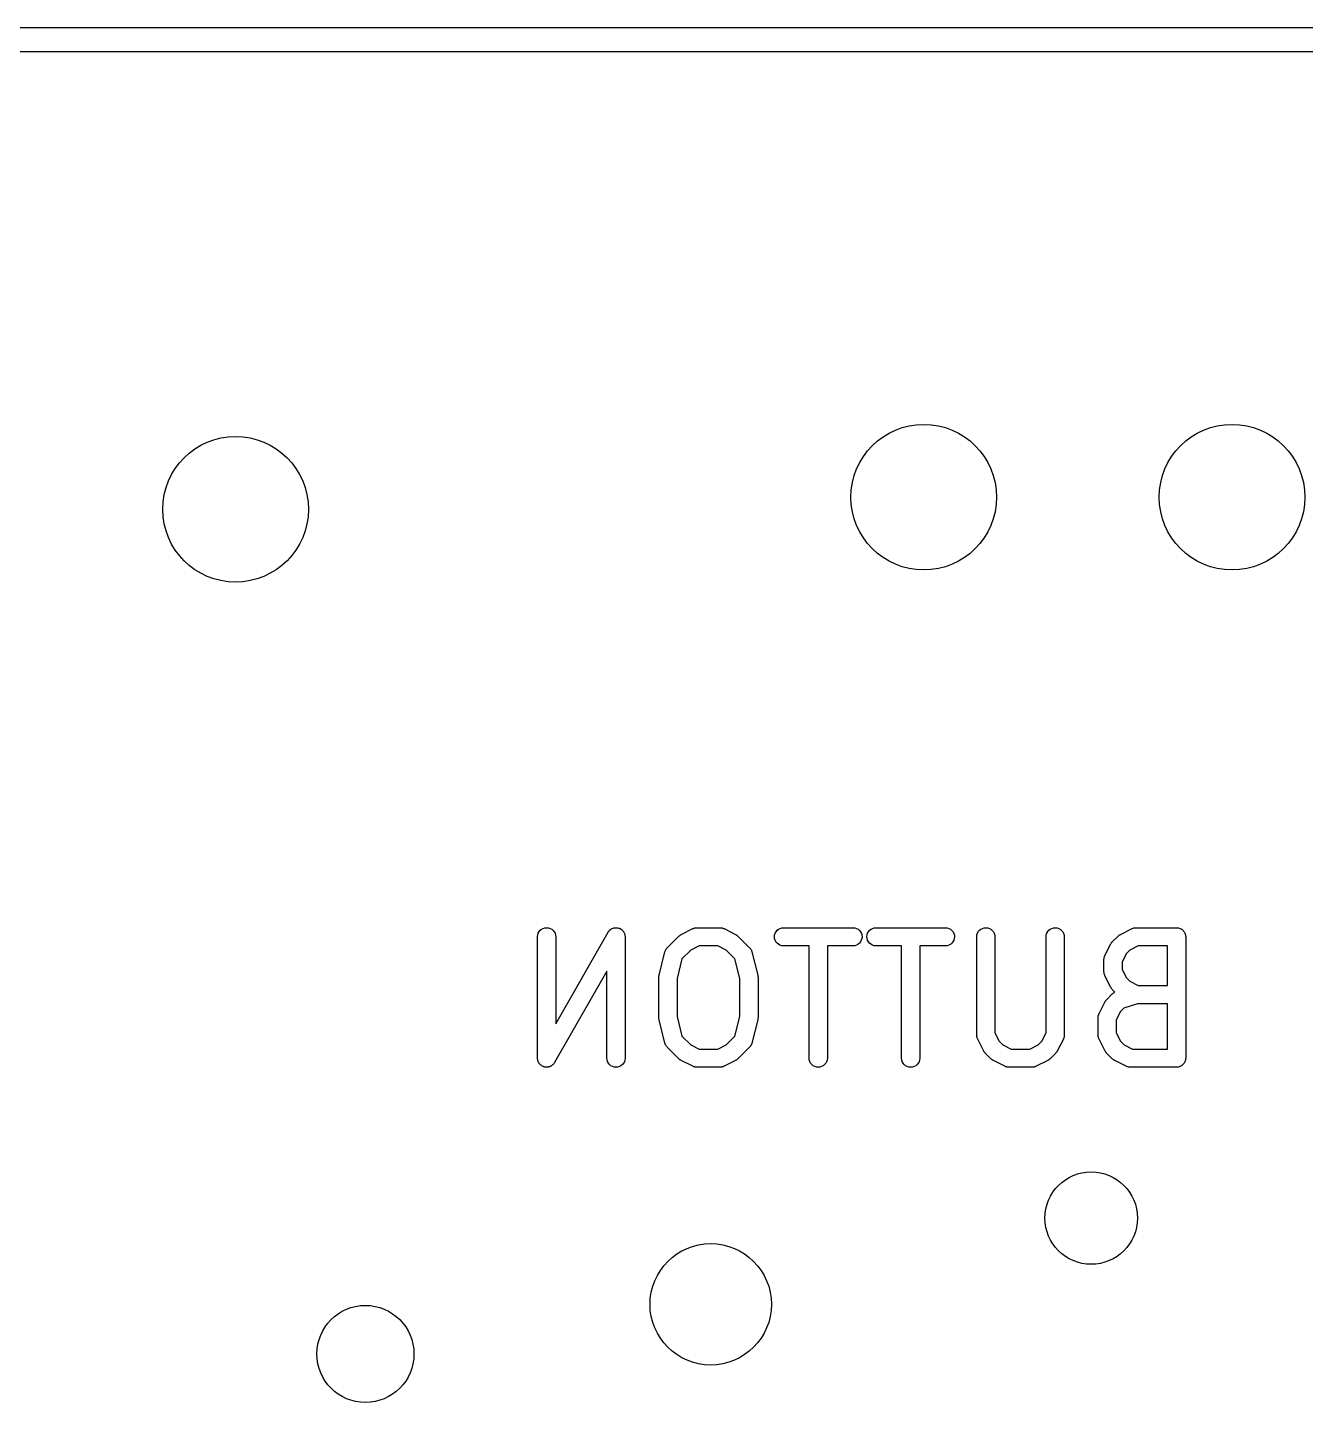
# Model space of a CAD drawing. Extents: x 0.6 to 7.02, y -7.61 to -0.88.
# Drawn here: x 2.7033 to 3.1178, y -1.5042 to -1.0581 of the extents above; entities that cross this region are included whole.
import ezdxf

# ---------------------------------------------------------------- set-up
doc = ezdxf.new("R2010")
doc.units = 0
doc.header["$MEASUREMENT"] = 0
doc.layers.add('BLACK', color=7, linetype='CONTINUOUS')

msp = doc.modelspace()

# ---------------------------------------------------------------- linework, layer by layer
at = {"layer": 'BLACK', "linetype": 'CONTINUOUS'}
for p, q in [((2.21234, -1.05815), (3.22922, -1.05815)), ((3.22547, -1.06602), (2.21054, -1.06602)), ((2.86893, -1.35196), (2.86921, -1.35146)), ((2.86921, -1.35146), (2.86958, -1.35102)), ((2.86958, -1.35102), (2.87003, -1.35065)), ((2.87003, -1.35065), (2.87054, -1.35039)), ((2.87054, -1.35039), (2.87109, -1.35022)), ((2.87109, -1.35022), (2.87167, -1.35017)), ((2.87167, -1.35017), (2.87224, -1.35023)), ((2.87224, -1.35023), (2.87279, -1.3504)), ((2.87279, -1.3504), (2.8733, -1.35068)), ((2.8733, -1.35068), (2.87374, -1.35104)), ((2.87374, -1.35104), (2.87411, -1.35149)), ((2.87411, -1.35149), (2.87438, -1.352)), ((2.8916, -1.35162), (2.89166, -1.35154)), ((2.89166, -1.35154), (2.89171, -1.35146)), ((2.89171, -1.35146), (2.89183, -1.35131)), ((2.89183, -1.35131), (2.89194, -1.35116)), ((2.89194, -1.35116), (2.89202, -1.35109)), ((2.89202, -1.35109), (2.89208, -1.35102)), ((2.89208, -1.35102), (2.89223, -1.3509)), ((2.89223, -1.3509), (2.89237, -1.35077)), ((2.89237, -1.35077), (2.89245, -1.35072)), ((2.89245, -1.35072), (2.89253, -1.35065)), ((2.89253, -1.35065), (2.8927, -1.35057)), ((2.8927, -1.35057), (2.89286, -1.35047)), ((2.89286, -1.35047), (2.89295, -1.35043)), ((2.89295, -1.35043), (2.89304, -1.35039)), ((2.89304, -1.35039), (2.89322, -1.35033)), ((2.89322, -1.35033), (2.8934, -1.35027)), ((2.8934, -1.35027), (2.8935, -1.35025)), ((2.8935, -1.35025), (2.89359, -1.35022)), ((2.89359, -1.35022), (2.89378, -1.35021)), ((2.89378, -1.35021), (2.89397, -1.35018)), ((2.89397, -1.35018), (2.89407, -1.35018)), ((2.89407, -1.35018), (2.89417, -1.35017)), ((2.89417, -1.35017), (2.89435, -1.35019)), ((2.89435, -1.35019), (2.89454, -1.3502)), ((2.89454, -1.3502), (2.89464, -1.35022)), ((2.89464, -1.35022), (2.89474, -1.35023)), ((2.89474, -1.35023), (2.89492, -1.35029)), ((2.89492, -1.35029), (2.8951, -1.35033)), ((2.8951, -1.35033), (2.89519, -1.35037)), ((2.89519, -1.35037), (2.89529, -1.3504)), ((2.89529, -1.3504), (2.89546, -1.35049)), ((2.89546, -1.35049), (2.89563, -1.35057)), ((2.89563, -1.35057), (2.89571, -1.35063)), ((2.89571, -1.35063), (2.8958, -1.35068)), ((2.8958, -1.35068), (2.89594, -1.3508)), ((2.89594, -1.3508), (2.8961, -1.35091)), ((2.8961, -1.35091), (2.89616, -1.35098)), ((2.89616, -1.35098), (2.89624, -1.35104)), ((2.89624, -1.35104), (2.89636, -1.35119)), ((2.89636, -1.35119), (2.89649, -1.35133)), ((2.89649, -1.35133), (2.89654, -1.35141)), ((2.89654, -1.35141), (2.8966, -1.35149)), ((2.8966, -1.35149), (2.89669, -1.35166)), ((2.91532, -1.35236), (2.91907, -1.35048)), ((2.91907, -1.35048), (2.91911, -1.35047)), ((2.91911, -1.35047), (2.91919, -1.35044)), ((2.91919, -1.35044), (2.91927, -1.3504)), ((2.91927, -1.3504), (2.91946, -1.35034)), ((2.91946, -1.35034), (2.91965, -1.35027)), ((2.91965, -1.35027), (2.91973, -1.35025)), ((2.91973, -1.35025), (2.91982, -1.35023)), ((2.91982, -1.35023), (2.92002, -1.35021)), ((2.92002, -1.35021), (2.92022, -1.35018)), ((2.92022, -1.35018), (2.92031, -1.35018)), ((2.92031, -1.35018), (2.92039, -1.35017)), ((2.92039, -1.35017), (2.92789, -1.35017)), ((2.92789, -1.35017), (2.92793, -1.35017)), ((2.92793, -1.35017), (2.92802, -1.35018)), ((2.92802, -1.35018), (2.92811, -1.35018)), ((2.92811, -1.35018), (2.9283, -1.35021)), ((2.9283, -1.35021), (2.9285, -1.35024)), ((2.9285, -1.35024), (2.92859, -1.35026)), ((2.92859, -1.35026), (2.92867, -1.35028)), ((2.92867, -1.35028), (2.92886, -1.35035)), ((2.92886, -1.35035), (2.92905, -1.35041)), ((2.92905, -1.35041), (2.92913, -1.35045)), ((2.92913, -1.35045), (2.92921, -1.35048)), ((2.92921, -1.35048), (2.93296, -1.35236)), ((2.94579, -1.35198), (2.94607, -1.35147)), ((2.94607, -1.35147), (2.94643, -1.35103)), ((2.94643, -1.35103), (2.94688, -1.35067)), ((2.94688, -1.35067), (2.94739, -1.3504)), ((2.94739, -1.3504), (2.94794, -1.35023)), ((2.94794, -1.35023), (2.94851, -1.35017)), ((2.94851, -1.35017), (2.97101, -1.35017)), ((2.97101, -1.35017), (2.97105, -1.35017)), ((2.97105, -1.35017), (2.97162, -1.35024)), ((2.97162, -1.35024), (2.97217, -1.35041)), ((2.97217, -1.35041), (2.97268, -1.35069)), ((2.97268, -1.35069), (2.97312, -1.35106)), ((2.97312, -1.35106), (2.97348, -1.35151)), ((2.97348, -1.35151), (2.97375, -1.35202)), ((2.97579, -1.35198), (2.97606, -1.35147)), ((2.97606, -1.35147), (2.97643, -1.35103)), ((2.97643, -1.35103), (2.97688, -1.35067)), ((2.97688, -1.35067), (2.97738, -1.3504)), ((2.97738, -1.3504), (2.97794, -1.35023)), ((2.97794, -1.35023), (2.97851, -1.35017)), ((2.97851, -1.35017), (3.00101, -1.35017)), ((3.00101, -1.35017), (3.00105, -1.35017)), ((3.00105, -1.35017), (3.00162, -1.35024)), ((3.00162, -1.35024), (3.00217, -1.35041)), ((3.00217, -1.35041), (3.00267, -1.35069)), ((3.00267, -1.35069), (3.00312, -1.35106)), ((3.00312, -1.35106), (3.00348, -1.35151)), ((3.00348, -1.35151), (3.00374, -1.35202)), ((3.01142, -1.35196), (3.01169, -1.35146)), ((3.01169, -1.35146), (3.01206, -1.35102)), ((3.01206, -1.35102), (3.01251, -1.35065)), ((3.01251, -1.35065), (3.01302, -1.35039)), ((3.01302, -1.35039), (3.01358, -1.35022)), ((3.01358, -1.35022), (3.01415, -1.35017)), ((3.01415, -1.35017), (3.01472, -1.35023)), ((3.01472, -1.35023), (3.01527, -1.3504)), ((3.01527, -1.3504), (3.01578, -1.35068)), ((3.01578, -1.35068), (3.01623, -1.35104)), ((3.01623, -1.35104), (3.01659, -1.35149)), ((3.01659, -1.35149), (3.01686, -1.352)), ((3.03391, -1.35196), (3.03419, -1.35146)), ((3.03419, -1.35146), (3.03456, -1.35102)), ((3.03456, -1.35102), (3.03501, -1.35065)), ((3.03501, -1.35065), (3.03552, -1.35039)), ((3.03552, -1.35039), (3.03607, -1.35022)), ((3.03607, -1.35022), (3.03665, -1.35017)), ((3.03665, -1.35017), (3.03722, -1.35023)), ((3.03722, -1.35023), (3.03777, -1.3504)), ((3.03777, -1.3504), (3.03828, -1.35068)), ((3.03828, -1.35068), (3.03872, -1.35104)), ((3.03872, -1.35104), (3.03909, -1.35149)), ((3.03909, -1.35149), (3.03936, -1.352)), ((3.0578, -1.35236), (3.06155, -1.35048)), ((3.06155, -1.35048), (3.06159, -1.35047)), ((3.06159, -1.35047), (3.06167, -1.35044)), ((3.06167, -1.35044), (3.06175, -1.3504)), ((3.06175, -1.3504), (3.06194, -1.35034)), ((3.06194, -1.35034), (3.06213, -1.35027)), ((3.06213, -1.35027), (3.06222, -1.35025)), ((3.06222, -1.35025), (3.0623, -1.35023)), ((3.0623, -1.35023), (3.0625, -1.35021)), ((3.0625, -1.35021), (3.0627, -1.35018)), ((3.0627, -1.35018), (3.06279, -1.35018)), ((3.06279, -1.35018), (3.06287, -1.35017)), ((3.06287, -1.35017), (3.076, -1.35017)), ((3.076, -1.35017), (3.07602, -1.35017)), ((3.07602, -1.35017), (3.07602, -1.35017)), ((3.07602, -1.35017), (3.07602, -1.35017)), ((3.07602, -1.35017), (3.07604, -1.35017)), ((3.07604, -1.35017), (3.07632, -1.3502)), ((3.07632, -1.3502), (3.07659, -1.35023)), ((3.07659, -1.35023), (3.0766, -1.35024)), ((3.0766, -1.35024), (3.07661, -1.35024)), ((3.07661, -1.35024), (3.07687, -1.35032)), ((3.07687, -1.35032), (3.07714, -1.3504)), ((3.07714, -1.3504), (3.07715, -1.35041)), ((3.07715, -1.35041), (3.07716, -1.35041)), ((3.07716, -1.35041), (3.0774, -1.35055)), ((3.0774, -1.35055), (3.07765, -1.35068)), ((3.07765, -1.35068), (3.07766, -1.35068)), ((3.07766, -1.35068), (3.07767, -1.35069)), ((3.07767, -1.35069), (3.07788, -1.35087)), ((3.07788, -1.35087), (3.07809, -1.35104)), ((3.07809, -1.35104), (3.0781, -1.35105)), ((3.0781, -1.35105), (3.07811, -1.35106)), ((3.07811, -1.35106), (3.07828, -1.35127)), ((3.07828, -1.35127), (3.07846, -1.35149)), ((3.07846, -1.35149), (3.07846, -1.3515)), ((3.07846, -1.3515), (3.07847, -1.35151)), ((3.07847, -1.35151), (3.0786, -1.35175)), ((2.8687, -1.35308), (2.86876, -1.35251)), ((2.8687, -1.35313), (2.8687, -1.35308)), ((2.8687, -1.3925), (2.8687, -1.35313)), ((2.86876, -1.35251), (2.86893, -1.35196)), ((2.87438, -1.352), (2.87454, -1.35255)), ((2.87454, -1.35255), (2.8746, -1.35313)), ((2.8746, -1.38138), (2.89158, -1.35166)), ((2.8746, -1.35313), (2.8746, -1.38138)), ((2.89158, -1.35166), (2.8916, -1.35162)), ((2.89669, -1.35166), (2.89679, -1.35182)), ((2.89679, -1.35182), (2.89683, -1.35191)), ((2.89683, -1.35191), (2.89688, -1.352)), ((2.89688, -1.352), (2.89693, -1.35218)), ((2.89693, -1.35218), (2.897, -1.35236)), ((2.897, -1.35236), (2.89701, -1.35246)), ((2.89701, -1.35246), (2.89704, -1.35255)), ((2.89704, -1.35255), (2.89706, -1.35274)), ((2.89706, -1.35274), (2.89709, -1.35293)), ((2.89709, -1.35293), (2.89709, -1.35303)), ((2.89709, -1.35303), (2.8971, -1.35313)), ((2.8971, -1.35313), (2.8971, -1.3925)), ((2.9108, -1.35666), (2.91455, -1.35291)), ((2.91455, -1.35291), (2.91458, -1.35288)), ((2.91458, -1.35288), (2.91471, -1.35278)), ((2.91471, -1.35278), (2.91483, -1.35267)), ((2.91483, -1.35267), (2.91494, -1.3526)), ((2.91494, -1.3526), (2.91503, -1.35252)), ((2.91503, -1.35252), (2.91518, -1.35245)), ((2.91518, -1.35245), (2.91532, -1.35236)), ((2.93296, -1.35236), (2.933, -1.35238)), ((2.933, -1.35238), (2.93314, -1.35247)), ((2.93314, -1.35247), (2.93328, -1.35255)), ((2.93328, -1.35255), (2.93338, -1.35262)), ((2.93338, -1.35262), (2.93348, -1.35269)), ((2.93348, -1.35269), (2.9336, -1.35281)), ((2.9336, -1.35281), (2.93373, -1.35291)), ((2.93373, -1.35291), (2.93748, -1.35666)), ((2.94556, -1.3531), (2.94562, -1.35253)), ((2.94561, -1.35368), (2.94556, -1.3531)), ((2.94578, -1.35423), (2.94561, -1.35368)), ((2.94562, -1.35253), (2.94579, -1.35198)), ((2.94604, -1.35474), (2.94578, -1.35423)), ((2.9464, -1.35519), (2.94604, -1.35474)), ((2.94685, -1.35556), (2.9464, -1.35519)), ((2.94735, -1.35584), (2.94685, -1.35556)), ((2.9479, -1.35601), (2.94735, -1.35584)), ((2.94847, -1.35608), (2.9479, -1.35601)), ((2.97214, -1.35586), (2.97158, -1.35602)), ((2.97264, -1.35558), (2.97214, -1.35586)), ((2.97309, -1.35522), (2.97264, -1.35558)), ((2.97346, -1.35478), (2.97309, -1.35522)), ((2.97373, -1.35427), (2.97346, -1.35478)), ((2.9739, -1.35372), (2.97373, -1.35427)), ((2.97375, -1.35202), (2.97391, -1.35257)), ((2.97396, -1.35315), (2.9739, -1.35372)), ((2.97391, -1.35257), (2.97396, -1.35315)), ((2.97556, -1.3531), (2.97562, -1.35253)), ((2.97561, -1.35368), (2.97556, -1.3531)), ((2.97577, -1.35423), (2.97561, -1.35368)), ((2.97562, -1.35253), (2.97579, -1.35198)), ((2.97604, -1.35474), (2.97577, -1.35423)), ((2.9764, -1.35519), (2.97604, -1.35474)), ((2.97684, -1.35556), (2.9764, -1.35519)), ((2.97735, -1.35584), (2.97684, -1.35556)), ((2.9779, -1.35601), (2.97735, -1.35584)), ((2.97847, -1.35608), (2.9779, -1.35601)), ((3.00213, -1.35586), (3.00158, -1.35602)), ((3.00264, -1.35558), (3.00213, -1.35586)), ((3.00309, -1.35522), (3.00264, -1.35558)), ((3.00345, -1.35478), (3.00309, -1.35522)), ((3.00373, -1.35427), (3.00345, -1.35478)), ((3.0039, -1.35372), (3.00373, -1.35427)), ((3.00374, -1.35202), (3.00391, -1.35257)), ((3.00396, -1.35315), (3.0039, -1.35372)), ((3.00391, -1.35257), (3.00396, -1.35315)), ((3.01118, -1.35308), (3.01124, -1.35251)), ((3.01118, -1.35313), (3.01118, -1.35308)), ((3.01118, -1.385), (3.01118, -1.35313)), ((3.01124, -1.35251), (3.01142, -1.35196)), ((3.01686, -1.352), (3.01703, -1.35255)), ((3.01703, -1.35255), (3.01708, -1.35313)), ((3.01708, -1.35313), (3.01708, -1.3843)), ((3.03367, -1.35308), (3.03374, -1.35251)), ((3.03367, -1.35313), (3.03367, -1.35308)), ((3.03367, -1.3843), (3.03367, -1.35313)), ((3.03374, -1.35251), (3.03391, -1.35196)), ((3.03936, -1.352), (3.03952, -1.35255)), ((3.03952, -1.35255), (3.03958, -1.35313)), ((3.03958, -1.35313), (3.03958, -1.385)), ((3.05273, -1.3593), (3.05461, -1.35555)), ((3.05461, -1.35555), (3.05463, -1.35552)), ((3.05463, -1.35552), (3.05472, -1.35538)), ((3.05472, -1.35538), (3.0548, -1.35523)), ((3.0548, -1.35523), (3.05487, -1.35514)), ((3.05487, -1.35514), (3.05494, -1.35503)), ((3.05494, -1.35503), (3.05506, -1.35491)), ((3.05506, -1.35491), (3.05516, -1.35479)), ((3.05516, -1.35479), (3.05704, -1.35291)), ((3.05704, -1.35291), (3.05707, -1.35288)), ((3.05707, -1.35288), (3.0572, -1.35278)), ((3.0572, -1.35278), (3.05732, -1.35267)), ((3.05732, -1.35267), (3.05742, -1.3526)), ((3.05742, -1.3526), (3.05752, -1.35252)), ((3.05752, -1.35252), (3.05766, -1.35245)), ((3.05766, -1.35245), (3.0578, -1.35236)), ((3.0786, -1.35175), (3.07873, -1.352)), ((3.07873, -1.352), (3.07873, -1.35201)), ((3.07873, -1.35201), (3.07874, -1.35202)), ((3.07874, -1.35202), (3.07881, -1.35229)), ((3.07881, -1.35229), (3.07889, -1.35255)), ((3.07889, -1.35255), (3.07889, -1.35256)), ((3.07889, -1.35256), (3.0789, -1.35257)), ((3.0789, -1.35257), (3.07892, -1.35285)), ((3.07892, -1.35285), (3.07895, -1.35313)), ((3.07895, -1.35313), (3.07895, -1.3925)), ((2.90815, -1.36553), (2.91003, -1.35803)), ((2.91003, -1.35803), (2.91004, -1.35799)), ((2.91004, -1.35799), (2.91011, -1.35781)), ((2.91011, -1.35781), (2.91017, -1.35761)), ((2.91017, -1.35761), (2.91021, -1.35754)), ((2.91021, -1.35754), (2.91024, -1.35745)), ((2.91024, -1.35745), (2.91034, -1.35728)), ((2.91034, -1.35728), (2.91044, -1.35711)), ((2.91044, -1.35711), (2.9105, -1.35704)), ((2.9105, -1.35704), (2.91054, -1.35696)), ((2.91054, -1.35696), (2.91068, -1.35682)), ((2.91068, -1.35682), (2.9108, -1.35666)), ((2.91556, -1.36026), (2.91397, -1.36661)), ((2.91839, -1.35743), (2.91556, -1.36026)), ((2.92109, -1.35608), (2.91839, -1.35743)), ((2.92719, -1.35608), (2.92109, -1.35608)), ((2.92989, -1.35743), (2.92719, -1.35608)), ((2.93272, -1.36026), (2.92989, -1.35743)), ((2.93431, -1.36661), (2.93272, -1.36026)), ((2.93748, -1.35666), (2.93751, -1.35669)), ((2.93751, -1.35669), (2.93763, -1.35685)), ((2.93763, -1.35685), (2.93777, -1.357)), ((2.93777, -1.357), (2.93781, -1.35707)), ((2.93781, -1.35707), (2.93787, -1.35714)), ((2.93787, -1.35714), (2.93796, -1.35732)), ((2.93796, -1.35732), (2.93806, -1.35749)), ((2.93806, -1.35749), (2.93809, -1.35757)), ((2.93809, -1.35757), (2.93813, -1.35765)), ((2.93813, -1.35765), (2.93819, -1.35785)), ((2.93819, -1.35785), (2.93825, -1.35803)), ((2.93825, -1.35803), (2.94013, -1.36553)), ((2.94851, -1.35608), (2.94847, -1.35608)), ((2.95681, -1.35608), (2.94851, -1.35608)), ((2.95681, -1.3925), (2.95681, -1.35608)), ((2.97101, -1.35608), (2.96271, -1.35608)), ((2.96271, -1.35608), (2.96271, -1.3925)), ((2.97158, -1.35602), (2.97101, -1.35608)), ((2.97851, -1.35608), (2.97847, -1.35608)), ((2.98681, -1.35608), (2.97851, -1.35608)), ((2.98681, -1.3925), (2.98681, -1.35608)), ((3.00101, -1.35608), (2.99271, -1.35608)), ((2.99271, -1.35608), (2.99271, -1.3925)), ((3.00158, -1.35602), (3.00101, -1.35608)), ((3.05243, -1.36041), (3.05246, -1.36021)), ((3.05243, -1.3605), (3.05243, -1.36041)), ((3.05246, -1.36021), (3.05249, -1.36001)), ((3.05249, -1.36001), (3.05251, -1.35993)), ((3.05251, -1.35993), (3.05253, -1.35984)), ((3.05253, -1.35984), (3.0526, -1.35965)), ((3.0526, -1.35965), (3.05266, -1.35946)), ((3.05266, -1.35946), (3.0527, -1.35938)), ((3.0527, -1.35938), (3.05273, -1.3593)), ((3.05968, -1.35862), (3.05833, -1.36132)), ((3.06087, -1.35743), (3.05968, -1.35862)), ((3.06357, -1.35608), (3.06087, -1.35743)), ((3.07304, -1.35608), (3.06357, -1.35608)), ((3.07304, -1.36892), (3.07304, -1.35608)), ((2.89119, -1.36424), (2.87421, -1.39396)), ((2.89119, -1.3925), (2.89119, -1.36424)), ((3.05242, -1.36058), (3.05243, -1.3605)), ((3.05242, -1.36062), (3.05242, -1.36058)), ((3.05242, -1.36437), (3.05242, -1.36062)), ((3.05243, -1.36446), (3.05242, -1.36437)), ((3.05243, -1.36455), (3.05243, -1.36446)), ((3.05246, -1.36475), (3.05243, -1.36455)), ((3.05248, -1.36495), (3.05246, -1.36475)), ((3.05833, -1.36132), (3.05833, -1.36368)), ((3.05833, -1.36368), (3.05968, -1.36637)), ((2.90807, -1.3661), (2.9081, -1.36587)), ((2.90807, -1.36616), (2.90807, -1.3661)), ((2.90807, -1.36621), (2.90807, -1.36616)), ((2.90807, -1.36625), (2.90807, -1.36621)), ((2.90807, -1.37937), (2.90807, -1.36625)), ((2.9081, -1.36587), (2.90813, -1.36563)), ((2.90813, -1.36563), (2.90815, -1.36558)), ((2.90815, -1.36558), (2.90815, -1.36553)), ((2.91397, -1.36661), (2.91397, -1.37901)), ((2.93431, -1.37901), (2.93431, -1.36661)), ((2.94013, -1.36553), (2.94014, -1.36557)), ((2.94014, -1.36557), (2.94015, -1.36562)), ((2.94015, -1.36562), (2.94016, -1.36568)), ((2.94016, -1.36568), (2.94018, -1.36591)), ((2.94018, -1.36591), (2.94022, -1.36614)), ((2.94022, -1.36614), (2.94021, -1.3662)), ((2.94021, -1.3662), (2.94022, -1.36625)), ((2.94022, -1.36625), (2.94022, -1.37937)), ((3.0525, -1.36503), (3.05248, -1.36495)), ((3.05252, -1.36512), (3.0525, -1.36503)), ((3.05259, -1.36531), (3.05252, -1.36512)), ((3.05264, -1.3655), (3.05259, -1.36531)), ((3.05269, -1.36558), (3.05264, -1.3655)), ((3.05272, -1.36566), (3.05269, -1.36558)), ((3.05273, -1.36569), (3.05272, -1.36566)), ((3.05461, -1.36944), (3.05273, -1.36569)), ((3.05968, -1.36637), (3.06087, -1.36757)), ((3.06087, -1.36757), (3.06357, -1.36892)), ((3.06357, -1.36892), (3.07304, -1.36892)), ((3.053, -1.37388), (3.05307, -1.37378)), ((3.05307, -1.37378), (3.05318, -1.37366)), ((3.05318, -1.37366), (3.05329, -1.37353)), ((3.05329, -1.37353), (3.05516, -1.37166)), ((3.0547, -1.36958), (3.05461, -1.36944)), ((3.05477, -1.36973), (3.0547, -1.36958)), ((3.05485, -1.36983), (3.05477, -1.36973)), ((3.05492, -1.36993), (3.05485, -1.36983)), ((3.05503, -1.37005), (3.05492, -1.36993)), ((3.05513, -1.37018), (3.05503, -1.37005)), ((3.05516, -1.37021), (3.05513, -1.37018)), ((3.05602, -1.37107), (3.05516, -1.37021)), ((3.05516, -1.37166), (3.05519, -1.37163)), ((3.05519, -1.37163), (3.05526, -1.37158)), ((3.05526, -1.37158), (3.05532, -1.37151)), ((3.05532, -1.37151), (3.05548, -1.3714)), ((3.05548, -1.3714), (3.05564, -1.37127)), ((3.05564, -1.37127), (3.05572, -1.37123)), ((3.05572, -1.37123), (3.05579, -1.37118)), ((3.05579, -1.37118), (3.05597, -1.3711)), ((3.05597, -1.3711), (3.05602, -1.37107)), ((3.05073, -1.3784), (3.05079, -1.37821)), ((3.05079, -1.37821), (3.05083, -1.37813)), ((3.05083, -1.37813), (3.05086, -1.37805)), ((3.05086, -1.37805), (3.05273, -1.3743)), ((3.05273, -1.3743), (3.05275, -1.37427)), ((3.05275, -1.37427), (3.05284, -1.37413)), ((3.05284, -1.37413), (3.05292, -1.37398)), ((3.05292, -1.37398), (3.053, -1.37388)), ((3.0578, -1.37737), (3.05645, -1.38007)), ((3.05884, -1.37633), (3.0578, -1.37737)), ((3.06335, -1.37483), (3.05884, -1.37633)), ((3.07304, -1.37483), (3.06335, -1.37483)), ((3.07304, -1.38954), (3.07304, -1.37483)), ((2.90807, -1.37942), (2.90807, -1.37937)), ((2.90807, -1.37948), (2.90807, -1.37942)), ((2.9081, -1.37971), (2.90807, -1.37948)), ((2.90812, -1.37995), (2.9081, -1.37971)), ((2.90814, -1.38), (2.90812, -1.37995)), ((2.90814, -1.38005), (2.90814, -1.38)), ((2.90815, -1.38009), (2.90814, -1.38005)), ((2.91003, -1.38759), (2.90815, -1.38009)), ((2.91397, -1.37901), (2.91556, -1.38536)), ((2.93272, -1.38536), (2.93431, -1.37901)), ((2.94013, -1.38009), (2.93825, -1.38759)), ((2.94014, -1.38004), (2.94013, -1.38009)), ((2.94015, -1.37999), (2.94014, -1.38004)), ((2.94018, -1.37975), (2.94015, -1.37999)), ((2.94021, -1.37952), (2.94018, -1.37975)), ((2.94022, -1.37941), (2.94021, -1.37947)), ((2.94021, -1.37947), (2.94021, -1.37952)), ((2.94022, -1.37937), (2.94022, -1.37941)), ((3.05055, -1.37933), (3.05056, -1.37924)), ((3.05055, -1.37937), (3.05055, -1.37933)), ((3.05055, -1.385), (3.05055, -1.37937)), ((3.05056, -1.37916), (3.05059, -1.37896)), ((3.05056, -1.37924), (3.05056, -1.37916)), ((3.05059, -1.37896), (3.05061, -1.37876)), ((3.05061, -1.37876), (3.05064, -1.37868)), ((3.05064, -1.37868), (3.05065, -1.37859)), ((3.05065, -1.37859), (3.05073, -1.3784)), ((3.05645, -1.38007), (3.05645, -1.3843)), ((2.91556, -1.38536), (2.91839, -1.38819)), ((2.92989, -1.38819), (2.93272, -1.38536)), ((3.01119, -1.38508), (3.01118, -1.385)), ((3.01118, -1.38517), (3.01119, -1.38508)), ((3.01121, -1.38537), (3.01118, -1.38517)), ((3.01123, -1.38557), (3.01121, -1.38537)), ((3.01126, -1.38565), (3.01123, -1.38557)), ((3.01127, -1.38574), (3.01126, -1.38565)), ((3.01134, -1.38593), (3.01127, -1.38574)), ((3.0114, -1.38612), (3.01134, -1.38593)), ((3.01144, -1.3862), (3.0114, -1.38612)), ((3.01147, -1.38628), (3.01144, -1.3862)), ((3.01149, -1.38632), (3.01147, -1.38628)), ((3.01336, -1.39007), (3.01149, -1.38632)), ((3.01708, -1.3843), (3.01843, -1.387)), ((3.01843, -1.387), (3.01963, -1.38819)), ((3.03113, -1.38819), (3.03233, -1.387)), ((3.03233, -1.387), (3.03367, -1.3843)), ((3.03927, -1.38632), (3.03739, -1.39007)), ((3.0393, -1.38624), (3.03927, -1.38632)), ((3.03934, -1.38616), (3.0393, -1.38624)), ((3.0394, -1.38597), (3.03934, -1.38616)), ((3.03947, -1.38578), (3.0394, -1.38597)), ((3.03949, -1.38569), (3.03947, -1.38578)), ((3.03952, -1.38561), (3.03949, -1.38569)), ((3.03954, -1.38541), (3.03952, -1.38561)), ((3.03957, -1.38521), (3.03954, -1.38541)), ((3.03958, -1.38504), (3.03957, -1.38512)), ((3.03957, -1.38512), (3.03957, -1.38521)), ((3.03958, -1.385), (3.03958, -1.38504)), ((3.05056, -1.38508), (3.05055, -1.385)), ((3.05055, -1.38517), (3.05056, -1.38508)), ((3.05058, -1.38537), (3.05055, -1.38517)), ((3.0506, -1.38557), (3.05058, -1.38537)), ((3.05063, -1.38565), (3.0506, -1.38557)), ((3.05064, -1.38574), (3.05063, -1.38565)), ((3.05071, -1.38593), (3.05064, -1.38574)), ((3.05077, -1.38612), (3.05071, -1.38593)), ((3.05081, -1.3862), (3.05077, -1.38612)), ((3.05084, -1.38628), (3.05081, -1.3862)), ((3.05086, -1.38632), (3.05084, -1.38628)), ((3.05273, -1.39007), (3.05086, -1.38632)), ((3.05645, -1.3843), (3.0578, -1.387)), ((3.0578, -1.387), (3.059, -1.38819)), ((2.9101, -1.38778), (2.91003, -1.38759)), ((2.91015, -1.38797), (2.9101, -1.38778)), ((2.91019, -1.38805), (2.91015, -1.38797)), ((2.91022, -1.38813), (2.91019, -1.38805)), ((2.91032, -1.3883), (2.91022, -1.38813)), ((2.91042, -1.38848), (2.91032, -1.3883)), ((2.91047, -1.38855), (2.91042, -1.38848)), ((2.91052, -1.38862), (2.91047, -1.38855)), ((2.91065, -1.38877), (2.91052, -1.38862)), ((2.91078, -1.38893), (2.91065, -1.38877)), ((2.9108, -1.38896), (2.91078, -1.38893)), ((2.91455, -1.39271), (2.9108, -1.38896)), ((2.91839, -1.38819), (2.92109, -1.38954)), ((2.92109, -1.38954), (2.92719, -1.38954)), ((2.92719, -1.38954), (2.92989, -1.38819)), ((2.93748, -1.38896), (2.93373, -1.39271)), ((2.9376, -1.3888), (2.93748, -1.38896)), ((2.93774, -1.38866), (2.9376, -1.3888)), ((2.93779, -1.38858), (2.93774, -1.38866)), ((2.93784, -1.38851), (2.93779, -1.38858)), ((2.93794, -1.38834), (2.93784, -1.38851)), ((2.93804, -1.38817), (2.93794, -1.38834)), ((2.93807, -1.38808), (2.93804, -1.38817)), ((2.93812, -1.38801), (2.93807, -1.38808)), ((2.93817, -1.38781), (2.93812, -1.38801)), ((2.93824, -1.38763), (2.93817, -1.38781)), ((2.93825, -1.38759), (2.93824, -1.38763)), ((3.01345, -1.39021), (3.01336, -1.39007)), ((3.01353, -1.39035), (3.01345, -1.39021)), ((3.01361, -1.39045), (3.01353, -1.39035)), ((3.01367, -1.39055), (3.01361, -1.39045)), ((3.01378, -1.39067), (3.01367, -1.39055)), ((3.01389, -1.3908), (3.01378, -1.39067)), ((3.01392, -1.39083), (3.01389, -1.3908)), ((3.01579, -1.39271), (3.01392, -1.39083)), ((3.01963, -1.38819), (3.02233, -1.38954)), ((3.02233, -1.38954), (3.02843, -1.38954)), ((3.02843, -1.38954), (3.03113, -1.38819)), ((3.03684, -1.39083), (3.03497, -1.39271)), ((3.03695, -1.39071), (3.03684, -1.39083)), ((3.03706, -1.39059), (3.03695, -1.39071)), ((3.03713, -1.39048), (3.03706, -1.39059)), ((3.03721, -1.39039), (3.03713, -1.39048)), ((3.03728, -1.39024), (3.03721, -1.39039)), ((3.03737, -1.3901), (3.03728, -1.39024)), ((3.03739, -1.39007), (3.03737, -1.3901)), ((3.05282, -1.39021), (3.05273, -1.39007)), ((3.0529, -1.39035), (3.05282, -1.39021)), ((3.05298, -1.39045), (3.0529, -1.39035)), ((3.05304, -1.39055), (3.05298, -1.39045)), ((3.05315, -1.39067), (3.05304, -1.39055)), ((3.05326, -1.3908), (3.05315, -1.39067)), ((3.05329, -1.39083), (3.05326, -1.3908)), ((3.05516, -1.39271), (3.05329, -1.39083)), ((3.059, -1.38819), (3.0617, -1.38954)), ((3.0617, -1.38954), (3.07304, -1.38954)), ((2.8687, -1.39259), (2.8687, -1.3925)), ((2.8687, -1.39269), (2.8687, -1.39259)), ((2.86873, -1.39288), (2.8687, -1.39269)), ((2.86875, -1.39307), (2.86873, -1.39288)), ((2.86878, -1.39316), (2.86875, -1.39307)), ((2.8688, -1.39326), (2.86878, -1.39316)), ((2.86886, -1.39344), (2.8688, -1.39326)), ((2.86892, -1.39362), (2.86886, -1.39344)), ((2.86896, -1.39371), (2.86892, -1.39362)), ((2.869, -1.3938), (2.86896, -1.39371)), ((2.8691, -1.39396), (2.869, -1.3938)), ((2.86919, -1.39413), (2.8691, -1.39396)), ((2.86925, -1.39421), (2.86919, -1.39413)), ((2.8693, -1.39429), (2.86925, -1.39421)), ((2.86943, -1.39443), (2.8693, -1.39429)), ((2.86955, -1.39458), (2.86943, -1.39443)), ((2.86963, -1.39464), (2.86955, -1.39458)), ((2.8697, -1.39471), (2.86963, -1.39464)), ((2.86985, -1.39482), (2.8697, -1.39471)), ((2.87, -1.39494), (2.86985, -1.39482)), ((2.87008, -1.39499), (2.87, -1.39494)), ((2.87017, -1.39505), (2.87008, -1.39499)), ((2.87034, -1.39513), (2.87017, -1.39505)), ((2.8705, -1.39522), (2.87034, -1.39513)), ((2.8706, -1.39525), (2.8705, -1.39522)), ((2.87069, -1.39529), (2.8706, -1.39525)), ((2.87087, -1.39533), (2.87069, -1.39529)), ((2.87105, -1.39539), (2.87087, -1.39533)), ((2.87115, -1.3954), (2.87105, -1.39539)), ((2.87125, -1.39542), (2.87115, -1.3954)), ((2.87144, -1.39543), (2.87125, -1.39542)), ((2.87163, -1.39545), (2.87144, -1.39543)), ((2.87173, -1.39544), (2.87163, -1.39545)), ((2.87183, -1.39544), (2.87173, -1.39544)), ((2.87201, -1.39541), (2.87183, -1.39544)), ((2.8722, -1.3954), (2.87201, -1.39541)), ((2.8723, -1.39537), (2.8722, -1.3954)), ((2.87239, -1.39535), (2.8723, -1.39537)), ((2.87257, -1.39529), (2.87239, -1.39535)), ((2.87275, -1.39523), (2.87257, -1.39529)), ((2.87284, -1.39519), (2.87275, -1.39523)), ((2.87294, -1.39515), (2.87284, -1.39519)), ((2.8731, -1.39505), (2.87294, -1.39515)), ((2.87326, -1.39497), (2.8731, -1.39505)), ((2.87334, -1.3949), (2.87326, -1.39497)), ((2.87343, -1.39485), (2.87334, -1.3949)), ((2.87357, -1.39472), (2.87343, -1.39485)), ((2.87371, -1.3946), (2.87357, -1.39472)), ((2.87378, -1.39453), (2.87371, -1.3946)), ((2.87385, -1.39446), (2.87378, -1.39453)), ((2.87396, -1.39431), (2.87385, -1.39446)), ((2.87408, -1.39416), (2.87396, -1.39431)), ((2.87413, -1.39408), (2.87408, -1.39416)), ((2.87419, -1.394), (2.87413, -1.39408)), ((2.87421, -1.39396), (2.87419, -1.394)), ((2.89125, -1.39307), (2.89119, -1.3925)), ((2.89142, -1.39362), (2.89125, -1.39307)), ((2.89169, -1.39413), (2.89142, -1.39362)), ((2.89205, -1.39458), (2.89169, -1.39413)), ((2.89249, -1.39494), (2.89205, -1.39458)), ((2.893, -1.39522), (2.89249, -1.39494)), ((2.89355, -1.39539), (2.893, -1.39522)), ((2.89412, -1.39545), (2.89355, -1.39539)), ((2.8947, -1.3954), (2.89412, -1.39545)), ((2.89525, -1.39523), (2.8947, -1.3954)), ((2.89576, -1.39497), (2.89525, -1.39523)), ((2.89621, -1.3946), (2.89576, -1.39497)), ((2.89658, -1.39416), (2.89621, -1.3946)), ((2.89686, -1.39366), (2.89658, -1.39416)), ((2.89703, -1.39311), (2.89686, -1.39366)), ((2.8971, -1.39254), (2.89703, -1.39311)), ((2.8971, -1.3925), (2.8971, -1.39254)), ((2.91468, -1.39281), (2.91455, -1.39271)), ((2.9148, -1.39293), (2.91468, -1.39281)), ((2.9149, -1.393), (2.9148, -1.39293)), ((2.915, -1.39307), (2.9149, -1.393)), ((2.91515, -1.39315), (2.915, -1.39307)), ((2.91529, -1.39324), (2.91515, -1.39315)), ((2.91532, -1.39326), (2.91529, -1.39324)), ((2.91907, -1.39514), (2.91532, -1.39326)), ((2.91915, -1.39517), (2.91907, -1.39514)), ((2.91923, -1.39521), (2.91915, -1.39517)), ((2.91942, -1.39527), (2.91923, -1.39521)), ((2.91961, -1.39534), (2.91942, -1.39527)), ((2.9197, -1.39536), (2.91961, -1.39534)), ((2.91978, -1.39538), (2.9197, -1.39536)), ((2.91998, -1.39541), (2.91978, -1.39538)), ((2.92018, -1.39544), (2.91998, -1.39541)), ((2.92026, -1.39544), (2.92018, -1.39544)), ((2.92035, -1.39545), (2.92026, -1.39544)), ((2.92039, -1.39545), (2.92035, -1.39545)), ((2.92789, -1.39545), (2.92039, -1.39545)), ((2.92798, -1.39544), (2.92789, -1.39545)), ((2.92806, -1.39544), (2.92798, -1.39544)), ((2.92826, -1.39541), (2.92806, -1.39544)), ((2.92846, -1.39539), (2.92826, -1.39541)), ((2.92855, -1.39537), (2.92846, -1.39539)), ((2.92863, -1.39535), (2.92855, -1.39537)), ((2.92882, -1.39528), (2.92863, -1.39535)), ((2.92902, -1.39523), (2.92882, -1.39528)), ((2.92909, -1.39518), (2.92902, -1.39523)), ((2.92917, -1.39515), (2.92909, -1.39518)), ((2.92921, -1.39514), (2.92917, -1.39515)), ((2.93296, -1.39326), (2.92921, -1.39514)), ((2.9331, -1.39317), (2.93296, -1.39326)), ((2.93325, -1.3931), (2.9331, -1.39317)), ((2.93334, -1.39302), (2.93325, -1.3931)), ((2.93345, -1.39295), (2.93334, -1.39302)), ((2.93357, -1.39284), (2.93345, -1.39295)), ((2.9337, -1.39274), (2.93357, -1.39284)), ((2.93373, -1.39271), (2.9337, -1.39274)), ((2.95687, -1.39307), (2.95681, -1.3925)), ((2.95703, -1.39362), (2.95687, -1.39307)), ((2.9573, -1.39413), (2.95703, -1.39362)), ((2.95767, -1.39458), (2.9573, -1.39413)), ((2.95811, -1.39494), (2.95767, -1.39458)), ((2.95862, -1.39522), (2.95811, -1.39494)), ((2.95917, -1.39539), (2.95862, -1.39522)), ((2.95974, -1.39545), (2.95917, -1.39539)), ((2.96032, -1.3954), (2.95974, -1.39545)), ((2.96087, -1.39523), (2.96032, -1.3954)), ((2.96138, -1.39497), (2.96087, -1.39523)), ((2.96183, -1.3946), (2.96138, -1.39497)), ((2.9622, -1.39416), (2.96183, -1.3946)), ((2.96248, -1.39366), (2.9622, -1.39416)), ((2.96265, -1.39311), (2.96248, -1.39366)), ((2.96271, -1.39254), (2.96265, -1.39311)), ((2.96271, -1.3925), (2.96271, -1.39254)), ((2.98686, -1.39307), (2.98681, -1.3925)), ((2.98703, -1.39362), (2.98686, -1.39307)), ((2.9873, -1.39413), (2.98703, -1.39362)), ((2.98766, -1.39458), (2.9873, -1.39413)), ((2.98811, -1.39494), (2.98766, -1.39458)), ((2.98861, -1.39522), (2.98811, -1.39494)), ((2.98916, -1.39539), (2.98861, -1.39522)), ((2.98974, -1.39545), (2.98916, -1.39539)), ((2.99031, -1.3954), (2.98974, -1.39545)), ((2.99086, -1.39523), (2.99031, -1.3954)), ((2.99137, -1.39497), (2.99086, -1.39523)), ((2.99182, -1.3946), (2.99137, -1.39497)), ((2.99219, -1.39416), (2.99182, -1.3946)), ((2.99247, -1.39366), (2.99219, -1.39416)), ((2.99265, -1.39311), (2.99247, -1.39366)), ((2.99271, -1.39254), (2.99265, -1.39311)), ((2.99271, -1.3925), (2.99271, -1.39254)), ((3.01592, -1.39281), (3.01579, -1.39271)), ((3.01604, -1.39293), (3.01592, -1.39281)), ((3.01614, -1.393), (3.01604, -1.39293)), ((3.01624, -1.39307), (3.01614, -1.393)), ((3.01638, -1.39315), (3.01624, -1.39307)), ((3.01652, -1.39324), (3.01638, -1.39315)), ((3.01656, -1.39326), (3.01652, -1.39324)), ((3.02031, -1.39514), (3.01656, -1.39326)), ((3.02039, -1.39517), (3.02031, -1.39514)), ((3.02047, -1.39521), (3.02039, -1.39517)), ((3.02066, -1.39527), (3.02047, -1.39521)), ((3.02085, -1.39534), (3.02066, -1.39527)), ((3.02093, -1.39536), (3.02085, -1.39534)), ((3.02102, -1.39538), (3.02093, -1.39536)), ((3.02122, -1.39541), (3.02102, -1.39538)), ((3.02141, -1.39544), (3.02122, -1.39541)), ((3.0215, -1.39544), (3.02141, -1.39544)), ((3.02159, -1.39545), (3.0215, -1.39544)), ((3.02163, -1.39545), (3.02159, -1.39545)), ((3.02913, -1.39545), (3.02163, -1.39545)), ((3.02921, -1.39544), (3.02913, -1.39545)), ((3.0293, -1.39544), (3.02921, -1.39544)), ((3.0295, -1.39541), (3.0293, -1.39544)), ((3.0297, -1.39539), (3.0295, -1.39541)), ((3.02979, -1.39537), (3.0297, -1.39539)), ((3.02987, -1.39535), (3.02979, -1.39537)), ((3.03006, -1.39528), (3.02987, -1.39535)), ((3.03025, -1.39523), (3.03006, -1.39528)), ((3.03033, -1.39518), (3.03025, -1.39523)), ((3.03041, -1.39515), (3.03033, -1.39518)), ((3.03045, -1.39514), (3.03041, -1.39515)), ((3.0342, -1.39326), (3.03045, -1.39514)), ((3.03434, -1.39317), (3.0342, -1.39326)), ((3.03449, -1.3931), (3.03434, -1.39317)), ((3.03458, -1.39302), (3.03449, -1.3931)), ((3.03469, -1.39295), (3.03458, -1.39302)), ((3.03481, -1.39284), (3.03469, -1.39295)), ((3.03494, -1.39274), (3.03481, -1.39284)), ((3.03497, -1.39271), (3.03494, -1.39274)), ((3.05529, -1.39281), (3.05516, -1.39271)), ((3.05541, -1.39293), (3.05529, -1.39281)), ((3.05551, -1.393), (3.05541, -1.39293)), ((3.05561, -1.39307), (3.05551, -1.393)), ((3.05575, -1.39315), (3.05561, -1.39307)), ((3.05589, -1.39324), (3.05575, -1.39315)), ((3.05593, -1.39326), (3.05589, -1.39324)), ((3.05968, -1.39514), (3.05593, -1.39326)), ((3.05976, -1.39517), (3.05968, -1.39514)), ((3.05984, -1.39521), (3.05976, -1.39517)), ((3.06003, -1.39527), (3.05984, -1.39521)), ((3.06022, -1.39534), (3.06003, -1.39527)), ((3.0603, -1.39536), (3.06022, -1.39534)), ((3.06039, -1.39538), (3.0603, -1.39536)), ((3.06059, -1.39541), (3.06039, -1.39538)), ((3.06078, -1.39544), (3.06059, -1.39541)), ((3.06087, -1.39544), (3.06078, -1.39544)), ((3.06096, -1.39545), (3.06087, -1.39544)), ((3.061, -1.39545), (3.06096, -1.39545)), ((3.076, -1.39545), (3.061, -1.39545)), ((3.07627, -1.39542), (3.076, -1.39545)), ((3.07655, -1.3954), (3.07627, -1.39542)), ((3.07656, -1.39539), (3.07655, -1.3954)), ((3.07657, -1.39539), (3.07656, -1.39539)), ((3.07684, -1.39531), (3.07657, -1.39539)), ((3.0771, -1.39523), (3.07684, -1.39531)), ((3.07711, -1.39523), (3.0771, -1.39523)), ((3.07712, -1.39523), (3.07711, -1.39523)), ((3.07737, -1.39509), (3.07712, -1.39523)), ((3.07761, -1.39497), (3.07737, -1.39509)), ((3.07762, -1.39496), (3.07761, -1.39497)), ((3.07763, -1.39495), (3.07762, -1.39496)), ((3.07785, -1.39478), (3.07763, -1.39495)), ((3.07806, -1.3946), (3.07785, -1.39478)), ((3.07807, -1.3946), (3.07806, -1.3946)), ((3.07808, -1.39459), (3.07807, -1.3946)), ((3.07825, -1.39438), (3.07808, -1.39459)), ((3.07843, -1.39416), (3.07825, -1.39438)), ((3.07844, -1.39415), (3.07843, -1.39416)), ((3.07845, -1.39415), (3.07844, -1.39415)), ((3.07858, -1.3939), (3.07845, -1.39415)), ((3.07871, -1.39366), (3.07858, -1.3939)), ((3.07872, -1.39364), (3.07871, -1.39365)), ((3.07871, -1.39365), (3.07871, -1.39366)), ((3.0788, -1.39337), (3.07872, -1.39364)), ((3.07889, -1.39311), (3.0788, -1.39337)), ((3.07892, -1.39281), (3.07889, -1.39309)), ((3.07889, -1.39309), (3.07889, -1.3931)), ((3.07889, -1.3931), (3.07889, -1.39311)), ((3.07895, -1.39254), (3.07892, -1.39281)), ((3.07895, -1.3925), (3.07895, -1.39252)), ((3.07895, -1.39252), (3.07895, -1.39252)), ((3.07895, -1.39252), (3.07895, -1.39252)), ((3.07895, -1.39252), (3.07895, -1.39254))]:
    msp.add_line(p, q, dxfattribs=at)
at = {"layer": 'BLACK'}
for centre, radius in [((2.77075, -1.21445), 0.02362), ((2.77075, -1.21445), 0.02362), ((2.99398, -1.21051), 0.02362), ((2.99398, -1.21051), 0.02362), ((3.09398, -1.21051), 0.02362), ((3.09398, -1.21051), 0.02362), ((3.04831, -1.44437), 0.015), ((3.04831, -1.44437), 0.015), ((2.92488, -1.47236), 0.01969), ((2.92488, -1.47236), 0.01969), ((2.81287, -1.48846), 0.01575), ((2.81287, -1.48846), 0.01575)]:
    msp.add_circle(centre, radius, dxfattribs=at)

doc.saveas('drawing.dxf')
